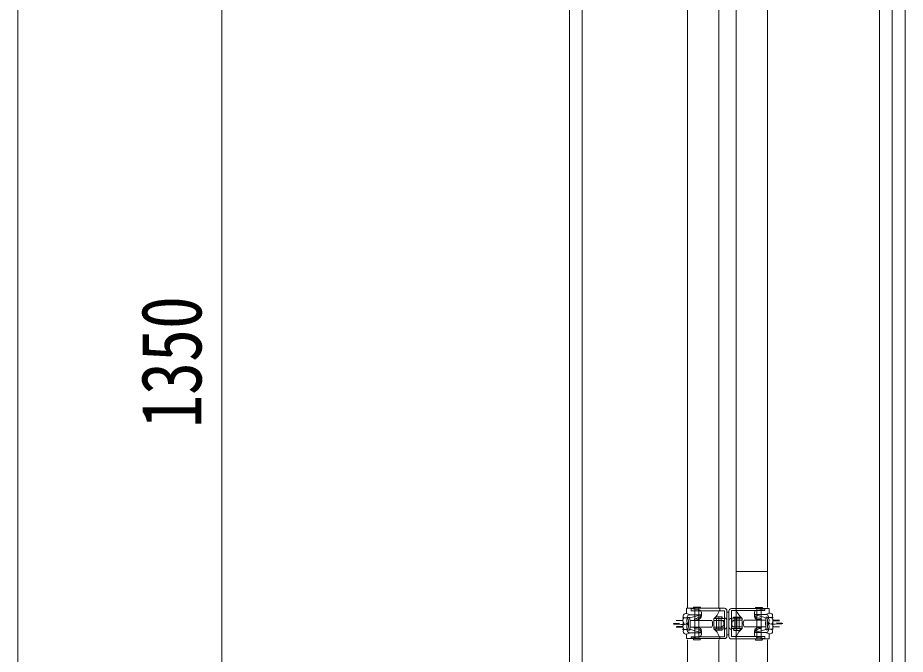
# Model space of a CAD drawing. Units: millimetres, scale not verified. Extents: x -10062 to 10062, y -6938 to 6938.
# Drawn here: x 2349 to 3723, y -2999 to -2012 of the extents above; entities that cross this region are included whole.
import ezdxf
from ezdxf.enums import TextEntityAlignment as Align

# ---------------------------------------------------------------- set-up
doc = ezdxf.new("R2010")
doc.units = ezdxf.units.MM
doc.header["$LTSCALE"] = 40
for name, color, linetype, lineweight in [('0-1_(3m)標準ｱﾄﾞﾌﾗッﾄ', 4, 'Continuous', 5), ('1-2_dim', 7, 'Continuous', 9), ('1-9_ｸﾗﾝﾌﾟ', 1, 'Continuous', 9), ('1-B_仮囲い', 7, 'Continuous', 9)]:
    doc.layers.add(name, color=color, linetype=linetype, lineweight=lineweight)
doc.styles.add('ＭＳ ゴシック', font='')
doc.styles.get('ＭＳ ゴシック').set_extended_font_data('MS Gothic')

msp = doc.modelspace()

# ---------------------------------------------------------------- linework, layer by layer
at = {"layer": '0-1_(3m)標準ｱﾄﾞﾌﾗッﾄ', "color": 7, "lineweight": 9}
for p, q in [((3202.81, -1894.46), (3202.81, -3195.86)), ((3702.81, -1894.76), (3702.81, -3195.86)), ((3222.81, -1916.92), (3222.81, -3174.05)), ((3682.81, -1916.92), (3682.81, -3174.05)), ((3722.81, -1916.97), (3722.81, -3174.1))]:
    msp.add_line(p, q, dxfattribs=at)
at = {"layer": '1-2_dim'}
for p, q in [((2348.67, -3370.16), (2348.67, -370.16)), ((2348.67, -470.16), (2348.67, -3270.16))]:
    msp.add_line(p, q, dxfattribs=at)
at = {"layer": '1-2_dim', "color": 4, "lineweight": 5}
msp.add_line((2664.44, -1970.24), (2664.44, -3120.32), dxfattribs=at)
at = {"layer": '1-9_ｸﾗﾝﾌﾟ'}
for p, q in [((3509.6, -2870.16), (3461, -2870.16)), ((3404.73, -2925.34), (3395.73, -2925.34)), ((3491.73, -2925.84), (3500.73, -2925.84)), ((3442.73, -2927.34), (3384.13, -2927.34)), ((3384.13, -2935.34), (3384.13, -2927.34)), ((3384.13, -2935.34), (3390.23, -2937.34)), ((3388.13, -2927.34), (3404.63, -2930.34)), ((3407.23, -2937.34), (3390.23, -2937.34)), ((3407.23, -2937.34), (3390.93, -2941.34)), ((3391.23, -2931.34), (3391.23, -2927.34)), ((3405.83, -2931.34), (3391.23, -2931.34)), ((3396.93, -2974.34), (3396.93, -2927.34)), ((3403.43, -2974.34), (3403.43, -2927.34)), ((3434.73, -2931.34), (3405.83, -2931.34)), ((3407.23, -2939.34), (3407.23, -2933.34)), ((3438.43, -2940.34), (3429.93, -2940.34)), ((3434.23, -2961.34), (3434.23, -2940.34)), ((3446.73, -2970.84), (3446.73, -2931.34)), ((3446.73, -2933.14), (3449.73, -2933.14)), ((3449.73, -2931.34), (3449.73, -2970.84)), ((3453.73, -2930.84), (3461.73, -2930.84)), ((3461.73, -2930.84), (3490.63, -2930.84)), ((3489.23, -2939.84), (3489.23, -2933.84)), ((3489.23, -2936.84), (3506.23, -2936.84)), ((3489.23, -2936.84), (3505.53, -2941.84)), ((3490.63, -2930.84), (3505.23, -2930.84)), ((3508.33, -2927.84), (3491.83, -2930.84)), ((3493.03, -2927.84), (3493.03, -2974.84)), ((3499.53, -2927.84), (3499.53, -2974.84)), ((3505.23, -2927.84), (3505.23, -2930.84)), ((3512.33, -2934.84), (3506.23, -2936.84)), ((3378.13, -2946.34), (3368.23, -2946.34)), ((3368.53, -2946.34), (3378.23, -2946.34)), ((3386.53, -2942.34), (3378.13, -2942.34)), ((3387.33, -2941.34), (3388.33, -2941.34)), ((3423.23, -2946.34), (3389.83, -2946.34)), ((3398.83, -2943.34), (3400.83, -2943.34)), ((3398.83, -2945.34), (3402.03, -2945.34)), ((3426.23, -2943.34), (3442.73, -2943.34)), ((3426.23, -2946.34), (3426.23, -2943.34)), ((3426.23, -2946.34), (3442.73, -2946.34)), ((3426.23, -2955.34), (3426.23, -2946.34)), ((3430.73, -2959.34), (3430.73, -2943.34)), ((3437.73, -2959.34), (3437.73, -2943.34)), ((3442.13, -2952.34), (3442.13, -2949.34)), ((3470.23, -2942.84), (3453.73, -2942.84)), ((3470.23, -2945.84), (3453.73, -2945.84)), ((3454.33, -2949.84), (3454.33, -2952.84)), ((3458.03, -2940.84), (3466.53, -2940.84)), ((3458.73, -2942.84), (3458.73, -2958.84)), ((3462.23, -2940.84), (3462.23, -2961.84)), ((3465.73, -2942.84), (3465.73, -2958.84)), ((3470.23, -2942.84), (3470.23, -2945.84)), ((3470.23, -2946.84), (3470.23, -2955.84)), ((3473.23, -2945.84), (3506.63, -2945.84)), ((3497.63, -2944.84), (3494.43, -2944.84)), ((3497.63, -2942.84), (3495.63, -2942.84)), ((3509.13, -2940.84), (3508.13, -2940.84)), ((3509.93, -2941.84), (3518.33, -2941.84)), ((3527.93, -2946.84), (3518.23, -2946.84)), ((3518.33, -2945.84), (3528.23, -2945.84)), ((3378.13, -2956.34), (3368.23, -2956.34)), ((3368.53, -2955.34), (3378.23, -2955.34)), ((3386.53, -2960.34), (3378.13, -2960.34)), ((3384.13, -2967.34), (3390.23, -2965.34)), ((3387.33, -2961.34), (3388.33, -2961.34)), ((3423.23, -2956.34), (3389.83, -2956.34)), ((3407.23, -2965.34), (3390.23, -2965.34)), ((3407.23, -2965.34), (3390.93, -2960.34)), ((3398.83, -2957.34), (3402.03, -2957.34)), ((3398.83, -2959.34), (3400.83, -2959.34)), ((3407.23, -2962.34), (3407.23, -2968.34)), ((3426.23, -2956.34), (3442.73, -2956.34)), ((3426.23, -2959.34), (3426.23, -2956.34)), ((3426.23, -2959.34), (3442.73, -2959.34)), ((3438.43, -2961.34), (3429.93, -2961.34)), ((3470.23, -2955.84), (3453.73, -2955.84)), ((3470.23, -2958.84), (3453.73, -2958.84)), ((3458.03, -2961.84), (3466.53, -2961.84)), ((3470.23, -2955.84), (3470.23, -2958.84)), ((3473.23, -2955.84), (3506.63, -2955.84)), ((3489.23, -2964.84), (3505.53, -2960.84)), ((3489.23, -2962.84), (3489.23, -2968.84)), ((3489.23, -2964.84), (3506.23, -2964.84)), ((3497.63, -2956.84), (3494.43, -2956.84)), ((3497.63, -2958.84), (3495.63, -2958.84)), ((3512.33, -2966.84), (3506.23, -2964.84)), ((3509.13, -2960.84), (3508.13, -2960.84)), ((3509.93, -2959.84), (3518.33, -2959.84)), ((3512.33, -2966.84), (3512.33, -2974.84)), ((3527.93, -2955.84), (3518.23, -2955.84)), ((3518.33, -2955.84), (3528.23, -2955.84)), ((3388.13, -2974.34), (3404.63, -2971.34)), ((3391.23, -2974.34), (3391.23, -2971.34)), ((3405.83, -2971.34), (3391.23, -2971.34)), ((3404.73, -2976.34), (3395.73, -2976.34)), ((3434.73, -2971.34), (3405.83, -2971.34)), ((3442.73, -2971.34), (3434.73, -2971.34)), ((3446.73, -2968.54), (3449.73, -2968.54)), ((3453.73, -2974.84), (3512.33, -2974.84)), ((3461.73, -2970.84), (3490.63, -2970.84)), ((3490.63, -2970.84), (3505.23, -2970.84)), ((3491.73, -2976.84), (3500.73, -2976.84)), ((3508.33, -2974.84), (3491.83, -2971.84)), ((3505.23, -2970.84), (3505.23, -2974.84))]:
    msp.add_line(p, q, dxfattribs=at)
for points in [[(3442.73, -2971.34), (3442.73, -2931.34), (3434.73, -2931.34)], [(3453.73, -2927.84), (3512.33, -2927.84), (3512.33, -2934.84)], [(3453.73, -2930.84), (3453.73, -2970.84), (3461.73, -2970.84)], [(3442.73, -2974.34), (3384.13, -2974.34), (3384.13, -2967.34)]]:
    msp.add_lwpolyline(points, dxfattribs=at)
for centre, radius, start, end in [((3395.73, -2926.34), 1, 90, 270), ((3404.73, -2926.34), 1, 270, 90), ((3491.73, -2926.84), 1, 90, 270), ((3500.73, -2926.84), 1, 270, 90), ((3383.03, -2939.34), 4, 74.471, 233.805), ((3389.23, -2941.34), 4, 75.429, 198.821), ((3400.83, -2936.34), 6, 270, 0), ((3402.03, -2939.34), 5, 270, 0), ((3404.03, -2933.34), 3, 0, 79.616), ((3409.43, -2922.34), 27, 308.572, 339.894), ((3429.93, -2941.34), 1, 90, 270), ((3433.73, -2929.34), 2, 300.51, 59.49), ((3438.43, -2941.34), 1, 270, 90), ((3442.73, -2931.34), 4, 0, 90), ((3453.73, -2931.84), 4, 90, 180), ((3462.73, -2928.84), 2, 120.51, 239.49), ((3487.03, -2921.84), 27, 200.106, 231.428), ((3492.43, -2933.84), 3, 100.384, 180), ((3494.43, -2939.84), 5, 180, 270), ((3495.63, -2936.84), 6, 180, 270), ((3507.23, -2940.84), 4, 341.179, 104.571), ((3513.43, -2938.84), 4, 306.195, 105.529), ((3357.93, -2951.34), 21, 346.103, 13.897), ((3385.43, -2946.34), 7, 136.511, 223.489), ((3385.43, -2955.34), 7, 136.511, 223.489), ((3390.33, -2946.34), 6, 132.479, 241.417), ((3390.33, -2956.34), 6, 118.583, 227.521), ((3350.33, -2951.34), 37, 346.058, 13.942), ((3387.33, -2942.34), 1, 90, 180), ((3388.33, -2942.34), 1, 0, 90), ((3352.83, -2951.34), 37, 346.058, 13.942), ((3391.43, -2943.34), 2, 105, 180), ((3398.83, -2946.34), 3, 90, 180), ((3398.83, -2946.34), 1, 90, 180), ((3413.53, -2951.34), 11, 332.604, 27.396), ((3438.93, -2949.34), 3, 0, 90), ((3438.93, -2952.34), 3, 270, 0), ((3442.73, -2946.34), 4, 0, 90), ((3453.73, -2946.84), 4, 90, 180), ((3457.53, -2949.84), 3, 90, 180), ((3457.53, -2952.84), 3, 180, 270), ((3458.03, -2941.84), 1, 90, 270), ((3466.53, -2941.84), 1, 270, 90), ((3482.93, -2950.84), 11, 152.604, 207.396), ((3497.63, -2945.84), 3, 0, 90), ((3497.63, -2945.84), 1, 0, 90), ((3505.03, -2943.84), 2, 0, 75), ((3543.63, -2950.84), 37, 166.058, 193.942), ((3508.13, -2941.84), 1, 90, 180), ((3506.13, -2945.84), 6, 298.583, 47.521), ((3506.13, -2955.84), 6, 312.479, 61.417), ((3509.13, -2941.84), 1, 0, 90), ((3546.13, -2950.84), 37, 166.058, 193.942), ((3511.03, -2946.84), 7, 316.511, 43.489), ((3511.03, -2955.84), 7, 316.511, 43.489), ((3538.53, -2950.84), 21, 166.103, 193.897), ((3383.03, -2963.34), 4, 126.195, 285.529), ((3389.23, -2961.34), 4, 161.179, 284.571), ((3387.33, -2960.34), 1, 180, 270), ((3388.33, -2960.34), 1, 270, 0), ((3391.43, -2958.34), 2, 180, 255), ((3398.83, -2956.34), 3, 180, 270), ((3398.83, -2956.34), 1, 180, 270), ((3400.83, -2965.34), 6, 0, 90), ((3402.03, -2962.34), 5, 0, 90), ((3409.43, -2980.34), 27, 20.106, 51.428), ((3429.93, -2960.34), 1, 90, 270), ((3438.43, -2960.34), 1, 270, 90), ((3442.73, -2955.34), 4, 270, 0), ((3453.73, -2955.84), 4, 180, 270), ((3458.03, -2960.84), 1, 90, 270), ((3487.03, -2979.84), 27, 128.572, 159.894), ((3466.53, -2960.84), 1, 270, 90), ((3494.43, -2962.84), 5, 90, 180), ((3495.63, -2965.84), 6, 90, 180), ((3497.63, -2955.84), 3, 270, 0), ((3497.63, -2955.84), 1, 270, 0), ((3505.03, -2958.84), 2, 285, 0), ((3507.23, -2960.84), 4, 255.429, 18.821), ((3508.13, -2959.84), 1, 180, 270), ((3509.13, -2959.84), 1, 270, 0), ((3513.43, -2962.84), 4, 254.471, 53.805), ((3395.73, -2975.34), 1, 90, 270), ((3404.03, -2968.34), 3, 280.384, 0), ((3404.73, -2975.34), 1, 270, 90), ((3433.73, -2973.34), 2, 300.51, 59.49), ((3442.73, -2970.34), 4, 270, 0), ((3453.73, -2970.84), 4, 180, 270), ((3462.73, -2972.84), 2, 120.51, 239.49), ((3492.43, -2968.84), 3, 180, 259.616), ((3491.73, -2975.84), 1, 90, 270), ((3500.73, -2975.84), 1, 270, 90)]:
    msp.add_arc(centre, radius, start, end, dxfattribs=at)
for centre in [(3368.23, -2951.34), (3528.23, -2950.84)]:
    msp.add_ellipse(centre, major_axis=(-5, 0), ratio=0.1218, dxfattribs=at)
for centre in [(3378.13, -2951.34), (3518.33, -2950.84)]:
    msp.add_ellipse(centre, major_axis=(-9, 0), ratio=0.1021, start_param=5.3014195, end_param=10.4065432, dxfattribs=at)
at = {"layer": '1-B_仮囲い'}
for p, q in [((3385.43, -2926.09), (3385.43, -1200.08)), ((3434.03, -2926.09), (3434.03, -1200.08)), ((3461, -1894.46), (3461, -3090.96)), ((3461, -1894.46), (3461, -3090.96)), ((3461, -2926.09), (3461, -1895.16)), ((3509.6, -2926.09), (3509.6, -1894.76)), ((3385.43, -3072.78), (3385.43, -2976.09)), ((3434.03, -3072.78), (3434.03, -2976.09)), ((3509.6, -3090.96), (3509.6, -2976.09))]:
    msp.add_line(p, q, dxfattribs=at)

# ---------------------------------------------------------------- texts
at = {"layer": '1-2_dim', "color": 2, "style": 'ＭＳ ゴシック', "width": 0.8}
msp.add_text('1350', height=93.84, rotation=90, dxfattribs=at).set_placement((2661.24, -2647.68), align=Align.BOTTOM_LEFT)

doc.saveas('drawing.dxf')
